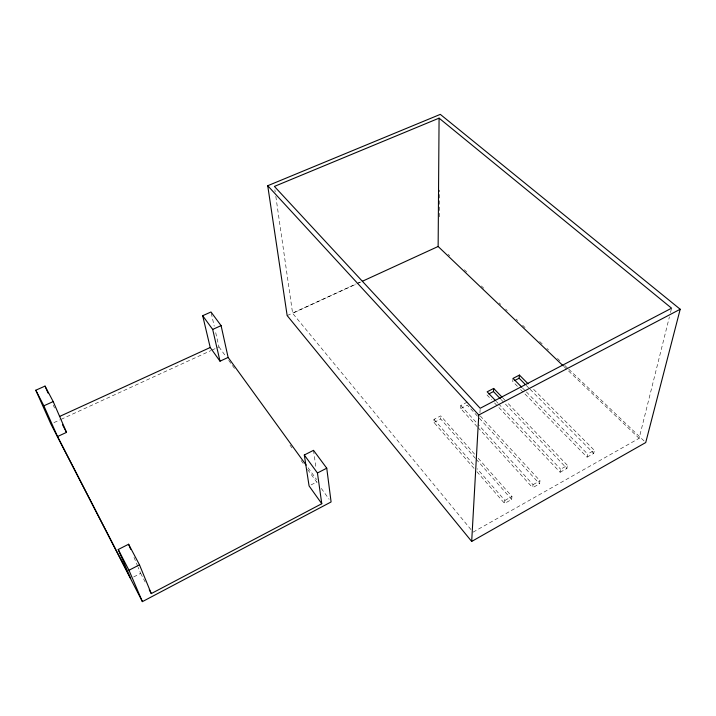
<?xml version="1.0" encoding="UTF-8"?>
<svg xmlns="http://www.w3.org/2000/svg" width="716" height="716" viewBox="0 0 716 716"><rect width="100%" height="100%" fill="white"/><g stroke="black" fill="none" stroke-linecap="round" stroke-linejoin="round"><path stroke-width="0.54" stroke-dasharray="3.58 2.69" d="M474.019 468.371L433.968 422.458L433.977 419.379L440.734 415.88L475.254 454.92M439.445 216.85L439.669 190.116M475.442 458.374L440.698 418.958L440.734 415.88M477.196 426.7L460.71 408.567L460.818 405.462L467.45 402.025M479.935 412.738L480.123 409.391M513.032 378.397L512.745 381.538L517.435 386.318M478.19 458.249L511.976 496.465L511.663 499.464L504.601 503.429L504.887 500.43L477.107 468.685M480.293 415.969L539.98 480.776L539.56 483.81L532.641 487.694L533.035 484.669L478.118 424.445M494.586 402.983L560.118 472.265L560.619 469.213L567.43 465.4L506.74 402.061M560.118 472.265L566.911 468.461L567.43 465.4M520.568 389.495L587.066 457.139L587.657 454.06L594.334 450.319L532.829 388.546M587.066 457.139L593.725 453.407L594.334 450.319M473.097 532.149L639.128 438.317L669.415 316.866M670.498 312.534L671.581 308.193M504.887 500.43L511.976 496.465M533.035 484.669L539.98 480.776M133.695 576.953L140.64 573.355L138.143 567.332M311.048 484.92L316.937 481.859M433.968 422.458L440.698 418.958M460.71 408.567L467.324 405.131L478.61 417.428M53.933 422.628L60.001 419.845M61.021 419.379L210.853 350.616M211.864 350.151L218.953 346.893L215.221 330.532M287.161 315.586L356.085 283.957M357.096 283.491L360.139 282.095M470.967 529.572L292.611 313.286L356.273 284.055M357.284 283.59L361.329 281.737M448.109 254.296L449.729 255.836M464.308 269.726L466.734 272.044M481.313 285.926L483.748 288.244M499.133 302.904L500.752 304.443M505.612 309.07L507.232 310.619M516.147 319.103L517.766 320.643M522.617 325.279L525.052 327.588M539.631 341.478L542.871 344.566M546.917 348.423L548.537 349.963M557.451 358.447L559.876 360.766M564.736 365.393L567.976 368.48M568.79 369.25L644.105 441.002M564.056 366.664L639.128 438.317M526.179 385.351L529.321 388.52M530.108 389.307L593.725 453.407M522.456 387.956L525.598 391.142M526.385 391.938L587.657 454.06M502.892 398.051L505.97 401.264M501.111 399.564L566.911 468.461M496.349 401.488L497.88 403.099M498.64 403.905L560.619 469.213M486.97 394.928L491.543 399.761M479.362 418.242L539.56 483.81M460.818 405.462L477.366 423.612M477.948 427.524L532.641 487.694M476.185 459.216L511.663 499.464M433.977 419.379L474.189 465.337M476.928 471.71L504.601 503.429M308.086 467.781L316.606 479.541M218.953 346.893L226.122 356.81M228.726 360.416L235.251 369.438M290.016 445.164L291.976 447.867M301.105 460.495L303.709 464.102M307.62 469.508L317.403 483.032M321.314 488.437L329.136 499.258M140.64 573.355L145.196 582.027M53.244 405.041L54.541 408.03M133.999 557.29L137.732 566.329M211.238 313.089L214.218 326.174M274.872 189.731L275.186 191.942M275.821 196.354L292.611 313.286M313.51 450.328L316.096 468.515"/><path stroke-width="1.07" d="M563.25 365.894L438.138 246.483L439.078 118.149L274.398 186.42L480.185 408.272L671.581 308.193L439.078 118.149M471.683 541.439L478.771 415.003L267.73 185.721L440.304 114.372L680.2 309.249L645.725 442.551L471.683 541.439L287.161 315.586L267.73 185.721M500.341 398.767L493.458 391.554L493.673 388.43L487.166 391.813L495.579 400.674M525.392 384.564L519.109 378.227L519.422 375.086L513.032 378.397L521.669 387.159M149.25 589.742L151.282 593.591L321.779 503.724L317.439 472.99L304.309 455L313.51 450.328L326.747 468.192L331.096 501.961L142.403 601.628L50.89 424.024L35.8 390.22L45.027 386.103L53.208 401.578L66.525 432.375L57.548 436.536L43.864 405.802L35.8 390.22M478.771 415.003L680.2 309.249M488.822 393.961L493.458 391.554M514.562 380.59L519.109 378.227M142.403 601.628L128.97 570.258L139.486 564.835L128.594 544.241L118.23 549.503L130.724 578.501L57.548 436.536M317.439 472.99L326.747 468.192M220.009 361.195L228.118 357.436L221.092 325.628L210.987 311.997L202.673 315.702L210.227 347.502L220.009 361.195L212.688 329.432L202.673 315.702M362.341 281.272L438.138 246.483M59.446 416.533L210.227 347.502M43.864 405.802L53.208 401.578M212.688 329.432L221.092 325.628M519.422 375.086L528.095 383.803M493.673 388.43L502.131 397.255M228.118 357.436L306.117 465.069M321.779 503.724L309.079 485.931L304.309 455M62.48 424.686L66.525 432.375M118.23 549.503L128.97 570.258M45.027 386.103L48.053 393.075M128.594 544.241L130.67 549.262M139.486 564.835L151.282 593.591"/></g></svg>
